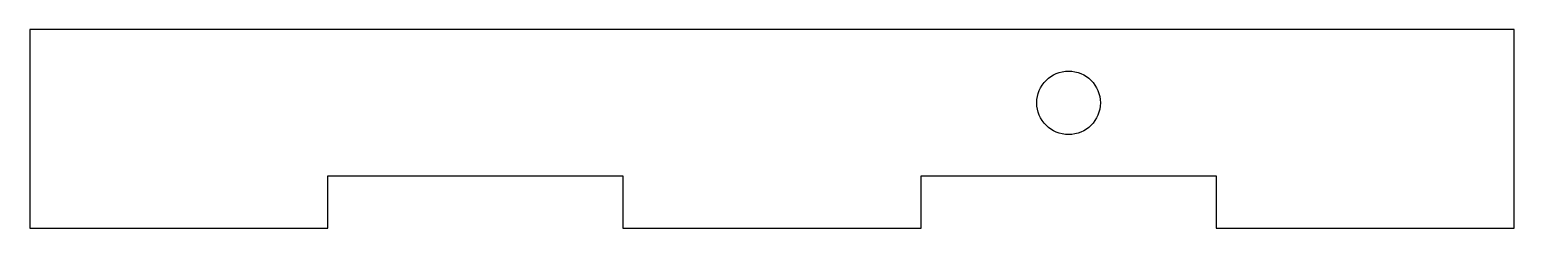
# Model space of a CAD drawing. Header units: millimetres. Extents: x -67 to 67, y 46 to 64.
import ezdxf

# ---------------------------------------------------------------- set-up
doc = ezdxf.new("R2010")
doc.units = ezdxf.units.MM
doc.layers.get('0').update_dxf_attribs({"linetype": 'CONTINUOUS'})

msp = doc.modelspace()

# ---------------------------------------------------------------- linework, layer by layer
msp.add_lwpolyline([(67.25, 45.76), (67.25, 63.76), (-67.25, 63.76), (-67.25, 45.76), (-40.25, 45.76), (-40.25, 50.51), (-13.5, 50.51), (-13.5, 45.76), (13.5, 45.76), (13.5, 50.51), (40.25, 50.51), (40.25, 45.76)], close=True)
msp.add_circle((26.87, 57.13), 2.88)

doc.saveas('drawing.dxf')
